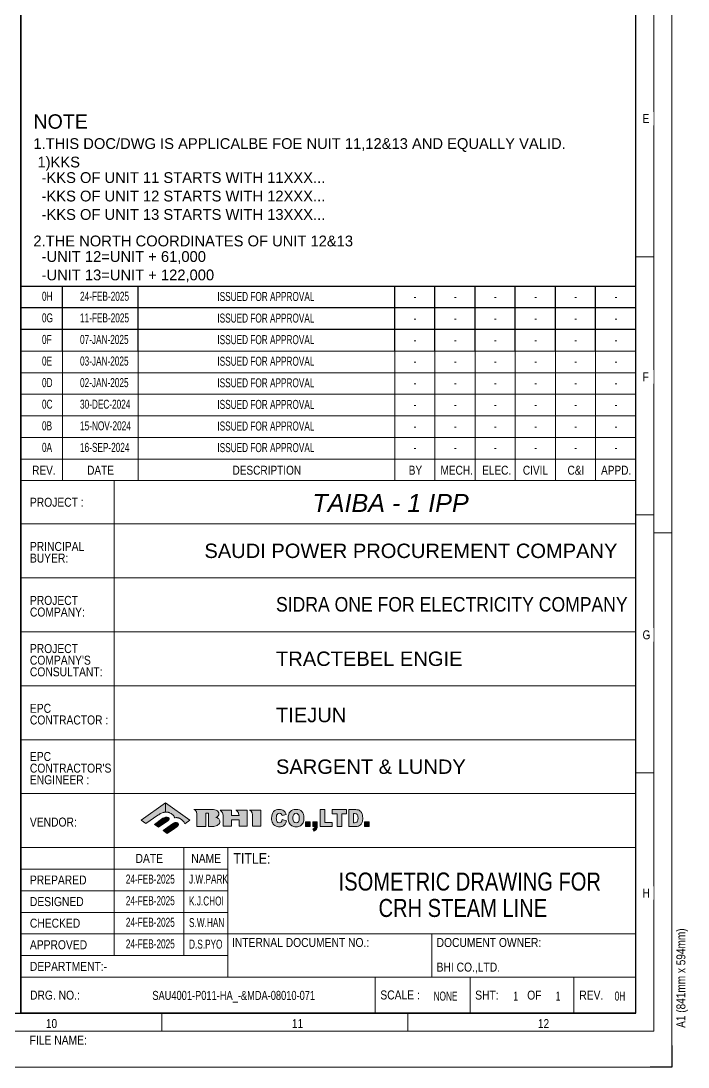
# Model space of a CAD drawing. Extents: x 0 to 846, y 0 to 594.
# Drawn here: x 660 to 845.5, y 0 to 290.8 of the extents above; entities that cross this region are included whole.
import ezdxf
from ezdxf.enums import TextEntityAlignment as Align

# ---------------------------------------------------------------- set-up
doc = ezdxf.new("R2010")
doc.units = 0
doc.header["$MEASUREMENT"] = 0
doc.layers.get('0').update_dxf_attribs({"linetype": 'CONTINUOUS'})
doc.layers.add('G-ANNO-BRDR', color=3, linetype='CONTINUOUS', lineweight=0)
doc.layers.add('G-ANNO-TTLB', color=7, linetype='CONTINUOUS', lineweight=0)
doc.layers.add('GT_1', color=7, linetype='CONTINUOUS')
doc.layers.add('Layer 1', color=7, linetype='CONTINUOUS')
doc.styles.add('HTX1', font='O8116901', dxfattribs={"width": 1.02})
doc.styles.add('Style-Arial', font='arial.ttf')
doc.styles.add('Style-Arial IF', font='ariali.ttf')
doc.styles.add('Style-Arial Narrow', font='ARIALN.TTF')

# ---------------------------------------------------------------- blocks, each defined once
blk = doc.blocks.new('*U6')
at = {"layer": 'G-ANNO-TTLB', "color": 7, "lineweight": 13, "ltscale": 0.172512}
for p, q in [((0.27366, 0.0025), (0.27366, -0.0025)), ((0.34208, 0.0025), (0.34208, -0.0025)), ((0.41049, 0.0025), (0.41049, -0.0025))]:
    blk.add_line(p, q, dxfattribs=at)
at = {"layer": 'G-ANNO-TTLB', "color": 7, "lineweight": 13, "char_height": 0.0025, "attachment_point": 4, "line_spacing_factor": 0.6, "style": 'Style-Arial', "bg_fill": 3, "box_fill_scale": 1.25, "bg_fill_color": 7, "bg_fill_transparency": 0}
for s, insert in [('\\H1x;\\W0.8;10', (0.24146, -0.00042)), ('\\H1x;\\W0.8;11', (0.30988, -0.00042)), ('\\H1x;\\W0.8;12', (0.37829, -0.00042))]:
    blk.add_mtext(s, dxfattribs=dict(at, insert=insert))
blk = doc.blocks.new('*U4')
at = {"layer": 'G-ANNO-TTLB', "color": 7, "lineweight": 13, "ltscale": 0.172512}
blk.add_blockref('*U6', (0, 0.00476), dxfattribs=at)
blk = doc.blocks.new('*U7')
at = {"layer": 'G-ANNO-TTLB', "color": 7, "lineweight": 13, "ltscale": 0.172512}
for p, q in [((-0.005, -0.07175), (0, -0.07175)), ((-0.005, -0.1435), (0, -0.1435)), ((0, -0.1485), (0.005, -0.1485)), ((-0.005, -0.21525), (0, -0.21525)), ((-0.005, -0.287), (0, -0.287))]:
    blk.add_line(p, q, dxfattribs=at)
at = {"layer": 'G-ANNO-TTLB', "color": 7, "lineweight": 13, "char_height": 0.0025, "attachment_point": 4, "line_spacing_factor": 0.6, "style": 'Style-Arial', "bg_fill": 3, "box_fill_scale": 1.25, "bg_fill_color": 7, "bg_fill_transparency": 0}
for s, insert in [('\\H1x;\\W0.8;E', (-0.00311, -0.03337)), ('\\H1x;\\W0.8;F', (-0.00312, -0.10512)), ('\\H1x;\\W0.8;G', (-0.00311, -0.17687)), ('\\H1x;\\W0.8;H', (-0.00311, -0.24862))]:
    blk.add_mtext(s, dxfattribs=dict(at, insert=insert))
blk = doc.blocks.new('block 21')
at = {"layer": 'Layer 1', "true_color": 0x004081}
h = blk.add_hatch(color=156, dxfattribs=at)
h.dxf.hatch_style = 2
edge = h.paths.add_edge_path()
edge.add_spline(control_points=[(6.321, 16.872), (6.321, 16.872), (6.321, 16.872), (6.321, 16.872), (6.321, 17.616), (6.321, 17.616), (6.321, 17.616), (6.467, 17.616), (6.467, 17.616), (6.467, 17.616), (6.467, 16.872), (6.467, 16.872), (6.467, 16.872), (6.535, 16.872), (6.535, 16.872), (6.643, 16.872), (6.72, 16.875), (6.764, 16.882), (6.809, 16.889), (6.854, 16.9), (6.9, 16.915), (6.945, 16.931), (6.98, 16.947), (7.004, 16.963), (7.039, 16.986), (7.066, 17.014), (7.085, 17.048), (7.104, 17.081), (7.114, 17.119), (7.114, 17.161), (7.114, 17.218), (7.093, 17.267), (7.051, 17.306), (7.009, 17.345), (6.952, 17.371), (6.881, 17.384), (7.001, 17.438), (7.062, 17.506), (7.062, 17.589), (7.062, 17.675), (7.009, 17.741), (6.903, 17.786), (6.821, 17.821), (6.694, 17.838), (6.522, 17.838), (6.522, 17.838), (6.057, 17.838), (6.057, 17.838), (6.057, 17.838), (6.058, 17.838), (6.058, 17.838), (6.058, 17.838), (5.66, 17.838), (5.66, 17.838), (5.66, 17.838), (5.829, 17.768), (5.829, 17.564), (5.829, 17.564), (5.829, 17.564), (5.829, 17.564), (5.829, 17.564), (5.829, 16.872), (5.829, 16.872), (5.829, 16.872), (6.321, 16.872), (6.321, 16.872)], knot_values=[0, 0, 0, 0, 0.0001, 0.0002, 1, 1, 1, 2, 2, 2, 3, 3, 3, 4, 4, 4, 5, 5, 5, 6, 6, 6, 7, 7, 7, 8, 8, 8, 9, 9, 9, 10, 10, 10, 11, 11, 11, 12, 12, 12, 13, 13, 13, 14, 14, 14, 15, 15, 15, 16, 16, 16, 17, 17, 17, 18, 18, 18, 19, 19, 19, 20, 20, 20, 21, 21, 21, 21], degree=3, periodic=0)
h = blk.add_hatch(color=156, dxfattribs=at)
h.dxf.hatch_style = 2
edge = h.paths.add_edge_path()
edge.add_spline(control_points=[(7.523, 17.785), (7.523, 17.785), (7.523, 17.785), (7.523, 17.785), (7.125, 17.785), (7.125, 17.785), (7.125, 17.785), (7.294, 17.715), (7.294, 17.511), (7.294, 17.511), (7.294, 17.511), (7.294, 17.511), (7.294, 17.511), (7.294, 16.898), (7.294, 16.898), (7.294, 16.898), (7.754, 16.898), (7.754, 16.898), (7.754, 16.898), (7.754, 17.241), (7.754, 17.241), (7.754, 17.241), (8.184, 17.241), (8.184, 17.241), (8.184, 17.241), (8.184, 16.898), (8.184, 16.898), (8.184, 16.898), (8.644, 16.898), (8.644, 16.898), (8.644, 16.898), (8.644, 17.785), (8.644, 17.785), (8.644, 17.785), (8.412, 17.785), (8.412, 17.785), (8.412, 17.785), (8.412, 17.785), (8.412, 17.785), (8.412, 17.785), (8.014, 17.785), (8.014, 17.785), (8.014, 17.785), (8.183, 17.715), (8.183, 17.511), (8.183, 17.511), (8.184, 17.511), (8.184, 17.511), (8.184, 17.511), (8.184, 17.484), (8.184, 17.484), (8.184, 17.484), (7.754, 17.484), (7.754, 17.484), (7.754, 17.484), (7.754, 17.785), (7.754, 17.785), (7.754, 17.785), (7.523, 17.785), (7.523, 17.785), (7.523, 17.785), (7.523, 17.785), (7.523, 17.785)], knot_values=[0, 0, 0, 0, 0.0001, 0.0002, 1, 1, 1, 2, 2, 2, 3, 3, 3, 4, 4, 4, 5, 5, 5, 6, 6, 6, 7, 7, 7, 8, 8, 8, 9, 9, 9, 10, 10, 10, 11, 11, 11, 12, 12, 12, 13, 13, 13, 14, 14, 14, 15, 15, 15, 16, 16, 16, 17, 17, 17, 18, 18, 18, 19, 19, 19, 20, 20, 20, 20], degree=3, periodic=0)
h = blk.add_hatch(color=156, dxfattribs=at)
h.dxf.hatch_style = 2
edge = h.paths.add_edge_path()
edge.add_spline(control_points=[(8.946, 16.898), (8.946, 16.898), (8.946, 16.898), (8.946, 16.898), (9.406, 16.898), (9.406, 16.898), (9.406, 16.898), (9.406, 17.785), (9.406, 17.785), (9.406, 17.785), (9.176, 17.785), (9.176, 17.785), (9.176, 17.785), (9.176, 17.785), (9.176, 17.785), (9.176, 17.785), (8.778, 17.785), (8.778, 17.785), (8.778, 17.785), (8.939, 17.718), (8.946, 17.525), (8.946, 17.525), (8.946, 16.898), (8.946, 16.898)], knot_values=[0, 0, 0, 0, 0.0001, 0.0002, 1, 1, 1, 2, 2, 2, 3, 3, 3, 4, 4, 4, 5, 5, 5, 6, 6, 6, 7, 7, 7, 7], degree=3, periodic=0)
at = {"layer": 'Layer 1', "lineweight": 0}
for points, knots in [([(7.051, 17.306), (7.009, 17.345), (6.952, 17.371), (6.881, 17.384), (7.001, 17.438), (7.062, 17.506), (7.062, 17.589), (7.062, 17.675), (7.009, 17.741), (6.903, 17.786), (6.821, 17.821), (6.694, 17.838), (6.522, 17.838), (6.522, 17.838), (6.057, 17.838), (6.057, 17.838), (6.057, 17.838), (6.058, 17.838), (6.058, 17.838), (6.058, 17.838), (5.66, 17.838), (5.66, 17.838), (5.66, 17.838), (5.829, 17.768), (5.829, 17.564), (5.829, 17.564), (5.829, 17.564), (5.829, 17.564), (5.829, 17.564), (5.829, 16.872), (5.829, 16.872), (5.829, 16.872), (6.321, 16.872), (6.321, 16.872), (6.321, 16.872), (6.321, 17.616), (6.321, 17.616), (6.321, 17.616), (6.467, 17.616), (6.467, 17.616), (6.467, 17.616), (6.467, 16.872), (6.467, 16.872), (6.467, 16.872), (6.535, 16.872), (6.535, 16.872), (6.643, 16.872), (6.72, 16.875), (6.764, 16.882), (6.809, 16.889), (6.854, 16.9), (6.9, 16.915), (6.945, 16.931), (6.98, 16.947), (7.004, 16.963), (7.039, 16.986), (7.066, 17.014), (7.085, 17.048), (7.104, 17.081), (7.114, 17.119), (7.114, 17.161), (7.114, 17.218), (7.093, 17.267), (7.051, 17.306)], [0, 0, 0, 0, 1, 1, 1, 2, 2, 2, 3, 3, 3, 4, 4, 4, 5, 5, 5, 6, 6, 6, 7, 7, 7, 8, 8, 8, 9, 9, 9, 10, 10, 10, 11, 11, 11, 12, 12, 12, 13, 13, 13, 14, 14, 14, 15, 15, 15, 16, 16, 16, 17, 17, 17, 18, 18, 18, 19, 19, 19, 20, 20, 20, 21, 21, 21, 21]), ([(8.412, 17.785), (8.412, 17.785), (8.412, 17.785), (8.412, 17.785), (8.412, 17.785), (8.014, 17.785), (8.014, 17.785), (8.014, 17.785), (8.183, 17.715), (8.183, 17.511), (8.183, 17.511), (8.184, 17.511), (8.184, 17.511), (8.184, 17.511), (8.184, 17.484), (8.184, 17.484), (8.184, 17.484), (7.754, 17.484), (7.754, 17.484), (7.754, 17.484), (7.754, 17.785), (7.754, 17.785), (7.754, 17.785), (7.523, 17.785), (7.523, 17.785), (7.523, 17.785), (7.523, 17.785), (7.523, 17.785), (7.523, 17.785), (7.125, 17.785), (7.125, 17.785), (7.125, 17.785), (7.294, 17.715), (7.294, 17.511), (7.294, 17.511), (7.294, 17.511), (7.294, 17.511), (7.294, 17.511), (7.294, 16.898), (7.294, 16.898), (7.294, 16.898), (7.754, 16.898), (7.754, 16.898), (7.754, 16.898), (7.754, 17.241), (7.754, 17.241), (7.754, 17.241), (8.184, 17.241), (8.184, 17.241), (8.184, 17.241), (8.184, 16.898), (8.184, 16.898), (8.184, 16.898), (8.644, 16.898), (8.644, 16.898), (8.644, 16.898), (8.644, 17.785), (8.644, 17.785), (8.644, 17.785), (8.412, 17.785), (8.412, 17.785)], [0, 0, 0, 0, 1, 1, 1, 2, 2, 2, 3, 3, 3, 4, 4, 4, 5, 5, 5, 6, 6, 6, 7, 7, 7, 8, 8, 8, 9, 9, 9, 10, 10, 10, 11, 11, 11, 12, 12, 12, 13, 13, 13, 14, 14, 14, 15, 15, 15, 16, 16, 16, 17, 17, 17, 18, 18, 18, 19, 19, 19, 20, 20, 20, 20]), ([(9.176, 17.785), (9.176, 17.785), (9.176, 17.785), (9.176, 17.785), (9.176, 17.785), (8.778, 17.785), (8.778, 17.785), (8.778, 17.785), (8.939, 17.718), (8.946, 17.525), (8.946, 17.525), (8.946, 16.898), (8.946, 16.898), (8.946, 16.898), (9.406, 16.898), (9.406, 16.898), (9.406, 16.898), (9.406, 17.785), (9.406, 17.785), (9.406, 17.785), (9.176, 17.785), (9.176, 17.785)], [0, 0, 0, 0, 1, 1, 1, 2, 2, 2, 3, 3, 3, 4, 4, 4, 5, 5, 5, 6, 6, 6, 7, 7, 7, 7])]:
    blk.add_open_spline(points, degree=3, knots=knots, dxfattribs=at)
blk = doc.blocks.new('block 23')
at = {"layer": 'Layer 1', "true_color": 0x62b635}
h = blk.add_hatch(color=85, dxfattribs=at)
h.dxf.hatch_style = 2
edge = h.paths.add_edge_path()
edge.add_spline(control_points=[(4.059, 18.2), (4.059, 18.2), (4.059, 18.2), (4.059, 18.2), (2.694, 17.233), (2.694, 17.233), (2.694, 17.233), (2.968, 17.039), (2.968, 17.039), (2.968, 17.039), (3.629, 17.503), (3.629, 17.503), (3.645, 17.513), (3.663, 17.525), (3.681, 17.536), (3.704, 17.551), (3.728, 17.565), (3.753, 17.58), (3.753, 17.58), (3.753, 17.58), (3.753, 17.58), (3.753, 17.58), (3.761, 17.585), (3.776, 17.593), (3.784, 17.598), (3.794, 17.603), (3.805, 17.608), (3.845, 17.628), (3.905, 17.654), (3.975, 17.67), (3.975, 17.67), (3.975, 17.67), (3.975, 17.67), (3.981, 17.672), (3.988, 17.673), (3.994, 17.675), (3.997, 17.675), (4, 17.676), (4.002, 17.676), (4.021, 17.68), (4.039, 17.683), (4.059, 17.684), (4.059, 17.684), (4.059, 18.2), (4.059, 18.2)], knot_values=[0, 0, 0, 0, 0.0001, 0.0002, 1, 1, 1, 2, 2, 2, 3, 3, 3, 4, 4, 4, 5, 5, 5, 6, 6, 6, 7, 7, 7, 8, 8, 8, 9, 9, 9, 10, 10, 10, 11, 11, 11, 12, 12, 12, 13, 13, 13, 14, 14, 14, 14], degree=3, periodic=0)
h = blk.add_hatch(color=85, dxfattribs=at)
h.dxf.hatch_style = 2
edge = h.paths.add_edge_path()
edge.add_spline(control_points=[(3.679, 16.836), (3.679, 16.836), (3.679, 16.836), (3.679, 16.836), (4.058, 17.099), (4.058, 17.099), (4.058, 17.099), (4.058, 17.402), (4.058, 17.402), (3.994, 17.389), (3.94, 17.353), (3.923, 17.341), (3.923, 17.341), (3.916, 17.336), (3.916, 17.336), (3.916, 17.336), (3.454, 16.995), (3.454, 16.995), (3.454, 16.995), (3.679, 16.836), (3.679, 16.836)], knot_values=[0, 0, 0, 0, 0.0001, 0.0002, 1, 1, 1, 2, 2, 2, 3, 3, 3, 4, 4, 4, 5, 5, 5, 6, 6, 6, 6], degree=3, periodic=0)
h = blk.add_hatch(color=85, dxfattribs=at)
h.dxf.hatch_style = 2
edge = h.paths.add_edge_path()
edge.add_spline(control_points=[(4.166, 16.491), (4.166, 16.491), (4.166, 16.491), (4.166, 16.491), (4.487, 16.713), (4.487, 16.713), (4.487, 16.713), (4.487, 17.053), (4.487, 17.053), (4.486, 17.053), (4.486, 17.052), (4.485, 17.052), (4.485, 17.052), (4.461, 17.034), (4.461, 17.034), (4.461, 17.034), (3.941, 16.65), (3.941, 16.65), (3.941, 16.65), (4.166, 16.491), (4.166, 16.491)], knot_values=[0, 0, 0, 0, 0.0001, 0.0002, 1, 1, 1, 2, 2, 2, 3, 3, 3, 4, 4, 4, 5, 5, 5, 6, 6, 6, 6], degree=3, periodic=0)
at = {"layer": 'Layer 1', "lineweight": 0}
for points, knots in [([(3.629, 17.503), (3.645, 17.513), (3.663, 17.525), (3.681, 17.536), (3.704, 17.551), (3.728, 17.565), (3.753, 17.58), (3.753, 17.58), (3.753, 17.58), (3.753, 17.58), (3.753, 17.58), (3.761, 17.585), (3.776, 17.593), (3.784, 17.598), (3.794, 17.603), (3.805, 17.608), (3.845, 17.628), (3.905, 17.654), (3.975, 17.67), (3.975, 17.67), (3.975, 17.67), (3.975, 17.67), (3.981, 17.672), (3.988, 17.673), (3.994, 17.675), (3.997, 17.675), (4, 17.676), (4.002, 17.676), (4.021, 17.68), (4.039, 17.683), (4.059, 17.684), (4.059, 17.684), (4.059, 18.2), (4.059, 18.2), (4.059, 18.2), (2.694, 17.233), (2.694, 17.233), (2.694, 17.233), (2.968, 17.039), (2.968, 17.039), (2.968, 17.039), (3.629, 17.503), (3.629, 17.503)], [0, 0, 0, 0, 1, 1, 1, 2, 2, 2, 3, 3, 3, 4, 4, 4, 5, 5, 5, 6, 6, 6, 7, 7, 7, 8, 8, 8, 9, 9, 9, 10, 10, 10, 11, 11, 11, 12, 12, 12, 13, 13, 13, 14, 14, 14, 14]), ([(4.058, 17.099), (4.058, 17.099), (4.058, 17.402), (4.058, 17.402), (3.994, 17.389), (3.94, 17.353), (3.923, 17.341), (3.923, 17.341), (3.916, 17.336), (3.916, 17.336), (3.916, 17.336), (3.454, 16.995), (3.454, 16.995), (3.454, 16.995), (3.679, 16.836), (3.679, 16.836), (3.679, 16.836), (4.058, 17.099), (4.058, 17.099)], [0, 0, 0, 0, 1, 1, 1, 2, 2, 2, 3, 3, 3, 4, 4, 4, 5, 5, 5, 6, 6, 6, 6]), ([(4.487, 16.713), (4.487, 16.713), (4.487, 17.053), (4.487, 17.053), (4.486, 17.053), (4.486, 17.052), (4.485, 17.052), (4.485, 17.052), (4.461, 17.034), (4.461, 17.034), (4.461, 17.034), (3.941, 16.65), (3.941, 16.65), (3.941, 16.65), (4.166, 16.491), (4.166, 16.491), (4.166, 16.491), (4.487, 16.713), (4.487, 16.713)], [0, 0, 0, 0, 1, 1, 1, 2, 2, 2, 3, 3, 3, 4, 4, 4, 5, 5, 5, 6, 6, 6, 6])]:
    blk.add_open_spline(points, degree=3, knots=knots, dxfattribs=at)
blk = doc.blocks.new('block 22')
at = {"layer": 'Layer 1', "true_color": 0x004081}
h = blk.add_hatch(color=156, dxfattribs=at)
h.dxf.hatch_style = 2
edge = h.paths.add_edge_path()
edge.add_spline(control_points=[(4.998, 17.235), (4.998, 17.235), (4.998, 17.235), (5.024, 17.212), (5.049, 17.186), (5.073, 17.155), (5.082, 17.142), (5.092, 17.127), (5.101, 17.112), (5.102, 17.11), (5.102, 17.109), (5.103, 17.107), (5.103, 17.107), (5.103, 17.107), (5.103, 17.107), (5.118, 17.081), (5.13, 17.052), (5.138, 17.022), (5.138, 17.022), (5.433, 17.227), (5.433, 17.227), (5.433, 17.227), (4.059, 18.2), (4.059, 18.2), (4.059, 18.2), (4.059, 17.684), (4.059, 17.684), (4.103, 17.689), (4.15, 17.687), (4.196, 17.678), (4.199, 17.678), (4.203, 17.677), (4.207, 17.676), (4.216, 17.675), (4.226, 17.672), (4.235, 17.67), (4.245, 17.667), (4.255, 17.664), (4.264, 17.66), (4.266, 17.66), (4.267, 17.659), (4.268, 17.659), (4.285, 17.652), (4.305, 17.644), (4.326, 17.633), (4.389, 17.602), (4.461, 17.552), (4.524, 17.472), (4.547, 17.439), (4.568, 17.402), (4.582, 17.362), (4.592, 17.365), (4.622, 17.372), (4.664, 17.373), (4.682, 17.373), (4.702, 17.372), (4.723, 17.37), (4.737, 17.368), (4.751, 17.365), (4.766, 17.362), (4.772, 17.361), (4.778, 17.36), (4.784, 17.358), (4.793, 17.356), (4.804, 17.353), (4.814, 17.349), (4.822, 17.346), (4.831, 17.343), (4.839, 17.339), (4.847, 17.336), (4.855, 17.333), (4.864, 17.329), (4.907, 17.308), (4.953, 17.278), (4.998, 17.235)], knot_values=[0, 0, 0, 0, 0.0001, 0.0002, 1, 1, 1, 2, 2, 2, 3, 3, 3, 4, 4, 4, 5, 5, 5, 6, 6, 6, 7, 7, 7, 8, 8, 8, 9, 9, 9, 10, 10, 10, 11, 11, 11, 12, 12, 12, 13, 13, 13, 14, 14, 14, 15, 15, 15, 16, 16, 16, 17, 17, 17, 18, 18, 18, 19, 19, 19, 20, 20, 20, 21, 21, 21, 22, 22, 22, 23, 23, 23, 24, 24, 24, 24], degree=3, periodic=0)
h = blk.add_hatch(color=156, dxfattribs=at)
h.dxf.hatch_style = 2
edge = h.paths.add_edge_path()
edge.add_spline(control_points=[(4.265, 17.323), (4.265, 17.323), (4.265, 17.323), (4.264, 17.328), (4.263, 17.332), (4.261, 17.336), (4.242, 17.379), (4.198, 17.397), (4.153, 17.404), (4.131, 17.407), (4.109, 17.408), (4.09, 17.407), (4.079, 17.406), (4.068, 17.405), (4.058, 17.402), (4.058, 17.402), (4.058, 17.099), (4.058, 17.099), (4.058, 17.099), (4.193, 17.193), (4.193, 17.193), (4.193, 17.193), (4.217, 17.211), (4.217, 17.211), (4.223, 17.215), (4.23, 17.22), (4.234, 17.225), (4.234, 17.225), (4.235, 17.225), (4.235, 17.225), (4.271, 17.265), (4.269, 17.305), (4.265, 17.323)], knot_values=[0, 0, 0, 0, 0.0001, 0.0002, 1, 1, 1, 2, 2, 2, 3, 3, 3, 4, 4, 4, 5, 5, 5, 6, 6, 6, 7, 7, 7, 8, 8, 8, 9, 9, 9, 10, 10, 10, 10], degree=3, periodic=0)
h = blk.add_hatch(color=156, dxfattribs=at)
h.dxf.hatch_style = 2
edge = h.paths.add_edge_path()
edge.add_spline(control_points=[(4.487, 16.713), (4.487, 16.713), (4.487, 16.713), (4.487, 16.713), (4.641, 16.82), (4.641, 16.82), (4.641, 16.82), (4.671, 16.843), (4.671, 16.843), (4.671, 16.843), (4.69, 16.857), (4.69, 16.857), (4.69, 16.857), (4.704, 16.867), (4.704, 16.867), (4.753, 16.904), (4.771, 16.93), (4.777, 16.941), (4.793, 16.976), (4.794, 17.014), (4.776, 17.047), (4.756, 17.083), (4.718, 17.103), (4.677, 17.104), (4.676, 17.105), (4.675, 17.105), (4.674, 17.105), (4.673, 17.105), (4.672, 17.105), (4.671, 17.105), (4.665, 17.105), (4.658, 17.105), (4.652, 17.105), (4.611, 17.104), (4.577, 17.096), (4.55, 17.086), (4.526, 17.076), (4.503, 17.064), (4.487, 17.053), (4.487, 17.053), (4.487, 16.713), (4.487, 16.713)], knot_values=[0, 0, 0, 0, 0.0001, 0.0002, 1, 1, 1, 2, 2, 2, 3, 3, 3, 4, 4, 4, 5, 5, 5, 6, 6, 6, 7, 7, 7, 8, 8, 8, 9, 9, 9, 10, 10, 10, 11, 11, 11, 12, 12, 12, 13, 13, 13, 13], degree=3, periodic=0)
at = {"layer": 'Layer 1', "lineweight": 0}
for points, knots in [([(4.059, 18.2), (4.059, 18.2), (4.059, 17.684), (4.059, 17.684), (4.103, 17.689), (4.15, 17.687), (4.196, 17.678), (4.199, 17.678), (4.203, 17.677), (4.207, 17.676), (4.216, 17.675), (4.226, 17.672), (4.235, 17.67), (4.245, 17.667), (4.255, 17.664), (4.264, 17.66), (4.266, 17.66), (4.267, 17.659), (4.268, 17.659), (4.285, 17.652), (4.305, 17.644), (4.326, 17.633), (4.389, 17.602), (4.461, 17.552), (4.524, 17.472), (4.547, 17.439), (4.568, 17.402), (4.582, 17.362), (4.592, 17.365), (4.622, 17.372), (4.664, 17.373), (4.682, 17.373), (4.702, 17.372), (4.723, 17.37), (4.737, 17.368), (4.751, 17.365), (4.766, 17.362), (4.772, 17.361), (4.778, 17.36), (4.784, 17.358), (4.793, 17.356), (4.804, 17.353), (4.814, 17.349), (4.822, 17.346), (4.831, 17.343), (4.839, 17.339), (4.847, 17.336), (4.855, 17.333), (4.864, 17.329), (4.907, 17.308), (4.953, 17.278), (4.998, 17.235), (5.024, 17.212), (5.049, 17.186), (5.073, 17.155), (5.082, 17.142), (5.092, 17.127), (5.101, 17.112), (5.102, 17.11), (5.102, 17.109), (5.103, 17.107), (5.103, 17.107), (5.103, 17.107), (5.103, 17.107), (5.118, 17.081), (5.13, 17.052), (5.138, 17.022), (5.138, 17.022), (5.433, 17.227), (5.433, 17.227), (5.433, 17.227), (4.059, 18.2), (4.059, 18.2)], [0, 0, 0, 0, 1, 1, 1, 2, 2, 2, 3, 3, 3, 4, 4, 4, 5, 5, 5, 6, 6, 6, 7, 7, 7, 8, 8, 8, 9, 9, 9, 10, 10, 10, 11, 11, 11, 12, 12, 12, 13, 13, 13, 14, 14, 14, 15, 15, 15, 16, 16, 16, 17, 17, 17, 18, 18, 18, 19, 19, 19, 20, 20, 20, 21, 21, 21, 22, 22, 22, 23, 23, 23, 24, 24, 24, 24]), ([(4.261, 17.336), (4.242, 17.379), (4.198, 17.397), (4.153, 17.404), (4.131, 17.407), (4.109, 17.408), (4.09, 17.407), (4.079, 17.406), (4.068, 17.405), (4.058, 17.402), (4.058, 17.402), (4.058, 17.099), (4.058, 17.099), (4.058, 17.099), (4.193, 17.193), (4.193, 17.193), (4.193, 17.193), (4.217, 17.211), (4.217, 17.211), (4.223, 17.215), (4.23, 17.22), (4.234, 17.225), (4.234, 17.225), (4.235, 17.225), (4.235, 17.225), (4.271, 17.265), (4.269, 17.305), (4.265, 17.323), (4.264, 17.328), (4.263, 17.332), (4.261, 17.336)], [0, 0, 0, 0, 1, 1, 1, 2, 2, 2, 3, 3, 3, 4, 4, 4, 5, 5, 5, 6, 6, 6, 7, 7, 7, 8, 8, 8, 9, 9, 9, 10, 10, 10, 10]), ([(4.777, 16.941), (4.793, 16.976), (4.794, 17.014), (4.776, 17.047), (4.756, 17.083), (4.718, 17.103), (4.677, 17.104), (4.676, 17.105), (4.675, 17.105), (4.674, 17.105), (4.673, 17.105), (4.672, 17.105), (4.671, 17.105), (4.665, 17.105), (4.658, 17.105), (4.652, 17.105), (4.611, 17.104), (4.577, 17.096), (4.55, 17.086), (4.526, 17.076), (4.503, 17.064), (4.487, 17.053), (4.487, 17.053), (4.487, 16.713), (4.487, 16.713), (4.487, 16.713), (4.641, 16.82), (4.641, 16.82), (4.641, 16.82), (4.671, 16.843), (4.671, 16.843), (4.671, 16.843), (4.69, 16.857), (4.69, 16.857), (4.69, 16.857), (4.704, 16.867), (4.704, 16.867), (4.753, 16.904), (4.771, 16.93), (4.777, 16.941)], [0, 0, 0, 0, 1, 1, 1, 2, 2, 2, 3, 3, 3, 4, 4, 4, 5, 5, 5, 6, 6, 6, 7, 7, 7, 8, 8, 8, 9, 9, 9, 10, 10, 10, 11, 11, 11, 12, 12, 12, 13, 13, 13, 13])]:
    blk.add_open_spline(points, degree=3, knots=knots, dxfattribs=at)
at = {"layer": 'Layer 1'}
blk.add_blockref('block 23', (0, 0), dxfattribs=at)
blk = doc.blocks.new('block 20')
at = {"layer": 'Layer 1'}
for name in ['block 22', 'block 21']:
    blk.add_blockref(name, (0, 0), dxfattribs=at)
blk = doc.blocks.new('FERFWEFSFSFSDFDS')
at = {"layer": 'Layer 1', "true_color": 0x004081}
h = blk.add_hatch(color=156, dxfattribs=at)
h.dxf.hatch_style = 2
edge = h.paths.add_edge_path()
edge.add_spline(control_points=[(730.64, 71.42), (730.64, 71.42), (730.64, 71.42), (731.17, 71.63), (731.85, 71.63), (732.39, 71.63), (732.81, 71.51), (733.11, 71.27), (733.42, 71.04), (733.64, 70.67), (733.79, 70.18), (733.79, 70.18), (732.63, 69.89), (732.63, 69.89), (732.59, 70.03), (732.55, 70.14), (732.51, 70.2), (732.43, 70.32), (732.34, 70.4), (732.24, 70.46), (732.13, 70.52), (732.01, 70.55), (731.88, 70.55), (731.59, 70.55), (731.36, 70.42), (731.2, 70.15), (731.08, 69.96), (731.03, 69.65), (731.03, 69.23), (731.03, 68.72), (731.1, 68.36), (731.24, 68.17), (731.38, 67.98), (731.58, 67.88), (731.84, 67.88), (732.09, 67.88), (732.28, 67.96), (732.41, 68.11), (732.53, 68.27), (732.63, 68.49), (732.69, 68.79), (732.69, 68.79), (733.84, 68.41), (733.84, 68.41), (733.76, 68.05), (733.64, 67.75), (733.47, 67.52), (733.31, 67.28), (733.1, 67.1), (732.85, 66.98), (732.61, 66.86), (732.3, 66.8), (731.92, 66.8), (731.46, 66.8), (731.08, 66.87), (730.79, 67.02), (730.5, 67.17), (730.24, 67.43), (730.03, 67.8), (729.82, 68.17), (729.71, 68.65), (729.71, 69.23), (729.71, 70), (729.9, 70.59), (730.27, 71.01), (730.64, 71.42)], knot_values=[0, 0, 0, 0, 0.0001, 0.0002, 1, 1, 1, 2, 2, 2, 3, 3, 3, 4, 4, 4, 5, 5, 5, 6, 6, 6, 7, 7, 7, 8, 8, 8, 9, 9, 9, 10, 10, 10, 11, 11, 11, 12, 12, 12, 13, 13, 13, 14, 14, 14, 15, 15, 15, 16, 16, 16, 17, 17, 17, 18, 18, 18, 19, 19, 19, 20, 20, 20, 21, 21, 21, 21], degree=3, periodic=0)
h = blk.add_hatch(color=156, dxfattribs=at)
h.dxf.hatch_style = 2
edge = h.paths.add_edge_path()
edge.add_spline(control_points=[(735.71, 68.4), (735.71, 68.4), (735.71, 68.4), (735.63, 68.73), (735.63, 69.21), (735.63, 69.68), (735.71, 70.02), (735.87, 70.23), (736.03, 70.43), (736.24, 70.54), (736.51, 70.54), (736.78, 70.54), (736.99, 70.44), (737.15, 70.23), (737.32, 70.03), (737.4, 69.71), (737.4, 69.27), (737.4, 68.75), (737.32, 68.38), (737.17, 68.18), (737.01, 67.98), (736.8, 67.88), (736.51, 67.88), (736.24, 67.88), (736.03, 67.98), (735.87, 68.19), (735.71, 68.4)], knot_values=[0, 0, 0, 0, 0.0001, 0.0002, 1, 1, 1, 2, 2, 2, 3, 3, 3, 4, 4, 4, 5, 5, 5, 6, 6, 6, 7, 7, 7, 8, 8, 8, 8], degree=3, periodic=0)
edge = h.paths.add_edge_path()
edge.add_spline(control_points=[(737.75, 71.42), (737.75, 71.42), (737.75, 71.42), (737.21, 71.63), (736.51, 71.63), (735.82, 71.63), (735.28, 71.42), (734.9, 70.99), (734.51, 70.57), (734.32, 69.97), (734.32, 69.21), (734.32, 68.66), (734.42, 68.21), (734.61, 67.85), (734.81, 67.48), (735.06, 67.22), (735.37, 67.05), (735.69, 66.88), (736.08, 66.8), (736.56, 66.8), (737.03, 66.8), (737.42, 66.89), (737.74, 67.09), (738.05, 67.28), (738.29, 67.56), (738.46, 67.91), (738.62, 68.25), (738.71, 68.7), (738.71, 69.25), (738.71, 70), (738.52, 70.59), (738.14, 71.01), (737.75, 71.42)], knot_values=[0, 0, 0, 0, 0.0001, 0.0002, 1, 1, 1, 2, 2, 2, 3, 3, 3, 4, 4, 4, 5, 5, 5, 6, 6, 6, 7, 7, 7, 8, 8, 8, 9, 9, 9, 10, 10, 10, 10], degree=3, periodic=0)
h = blk.add_hatch(color=156, dxfattribs=at)
h.dxf.hatch_style = 2
h.paths.add_polyline_path([(743.2, 71.56), (744.52, 71.56), (744.52, 68.02), (746.56, 68.02), (746.56, 66.87), (743.2, 66.87)])
h = blk.add_hatch(color=156, dxfattribs=at)
h.dxf.hatch_style = 2
h.paths.add_polyline_path([(746.57, 71.56), (750.55, 71.56), (750.55, 70.4), (749.22, 70.4), (749.22, 66.87), (747.91, 66.87), (747.91, 70.4), (746.57, 70.4)])
h = blk.add_hatch(color=156, dxfattribs=at)
h.dxf.hatch_style = 2
edge = h.paths.add_edge_path()
edge.add_spline(control_points=[(752.47, 67.93), (752.47, 67.93), (752.47, 67.93), (752.47, 70.49), (752.47, 70.49), (752.47, 70.49), (752.8, 70.49), (752.8, 70.49), (753.14, 70.49), (753.38, 70.4), (753.53, 70.22), (753.68, 70.04), (753.75, 69.7), (753.75, 69.2), (753.75, 68.83), (753.72, 68.55), (753.65, 68.39), (753.58, 68.22), (753.49, 68.1), (753.38, 68.04), (753.26, 67.97), (753.07, 67.93), (752.79, 67.93), (752.79, 67.93), (752.47, 67.93), (752.47, 67.93), (752.47, 67.93)], knot_values=[0, 0, 0, 0, 0.0001, 0.0002, 1, 1, 1, 2, 2, 2, 3, 3, 3, 4, 4, 4, 5, 5, 5, 6, 6, 6, 7, 7, 7, 8, 8, 8, 8], degree=3, periodic=0)
edge = h.paths.add_edge_path()
edge.add_spline(control_points=[(751.16, 71.56), (751.16, 71.56), (751.16, 71.56), (751.16, 66.87), (751.16, 66.87), (751.16, 66.87), (753.11, 66.87), (753.11, 66.87), (753.34, 66.87), (753.6, 66.92), (753.89, 67), (754.1, 67.06), (754.29, 67.19), (754.48, 67.37), (754.66, 67.56), (754.8, 67.79), (754.91, 68.07), (755.01, 68.34), (755.06, 68.73), (755.06, 69.23), (755.06, 69.55), (755.03, 69.85), (754.96, 70.14), (754.89, 70.42), (754.78, 70.67), (754.62, 70.89), (754.47, 71.1), (754.27, 71.27), (754.04, 71.38), (753.8, 71.5), (753.49, 71.56), (753.11, 71.56), (753.11, 71.56), (751.16, 71.56), (751.16, 71.56), (751.16, 71.56)], knot_values=[0, 0, 0, 0, 0.0001, 0.0002, 1, 1, 1, 2, 2, 2, 3, 3, 3, 4, 4, 4, 5, 5, 5, 6, 6, 6, 7, 7, 7, 8, 8, 8, 9, 9, 9, 10, 10, 10, 11, 11, 11, 11], degree=3, periodic=0)
h = blk.add_hatch(color=156, dxfattribs=at)
h.dxf.hatch_style = 2
h.paths.add_polyline_path([(739.19, 68.18), (740.45, 68.18), (740.45, 66.87), (739.19, 66.87)])
h = blk.add_hatch(color=156, dxfattribs=at)
h.dxf.hatch_style = 2
edge = h.paths.add_edge_path()
edge.add_spline(control_points=[(742.42, 66.71), (742.42, 66.71), (742.42, 66.71), (742.35, 66.4), (742.2, 66.17), (742.05, 65.94), (741.8, 65.74), (741.44, 65.56), (741.44, 65.56), (741.17, 66.13), (741.17, 66.13), (741.39, 66.24), (741.54, 66.36), (741.63, 66.47), (741.71, 66.58), (741.76, 66.72), (741.77, 66.87), (741.77, 66.87), (741.17, 66.87), (741.17, 66.87), (741.17, 66.87), (741.17, 68.18), (741.17, 68.18), (741.17, 68.18), (742.42, 68.18), (742.42, 68.18), (742.42, 68.18), (742.42, 67.1), (742.42, 67.1), (742.42, 66.71)], knot_values=[0, 0, 0, 0, 0.0001, 0.0002, 1, 1, 1, 2, 2, 2, 3, 3, 3, 4, 4, 4, 5, 5, 5, 6, 6, 6, 7, 7, 7, 8, 8, 8, 9, 9, 9, 9], degree=3, periodic=0)
h = blk.add_hatch(color=156, dxfattribs=at)
h.dxf.hatch_style = 2
h.paths.add_polyline_path([(755.58, 68.18), (756.83, 68.18), (756.83, 66.87), (755.58, 66.87)])
at = {"layer": 'G-ANNO-TTLB', "color": 7, "linetype": 'Continuous', "lineweight": 13}
for p, q in [((660, 199), (831, 199)), ((660, 15), (660, 199)), ((671.57, 163), (671.57, 199)), ((692.58, 163), (692.58, 199)), ((763.97, 163), (763.97, 199)), ((775.14, 163), (775.14, 199)), ((786.31, 163), (786.31, 199)), ((797.49, 163), (797.49, 199)), ((808.66, 163), (808.66, 199)), ((819.83, 163), (819.83, 199)), ((660, 193), (831, 193)), ((660, 187), (831, 187)), ((660, 181), (831, 181)), ((660, 175), (831, 175)), ((660, 169), (831, 169)), ((660, 15), (831, 15))]:
    blk.add_line(p, q, dxfattribs=at)
at = {"layer": 'G-ANNO-TTLB', "color": 7, "lineweight": 13}
for p, q in [((660, 163), (831, 163)), ((685.92, 31), (685.93, 163)), ((660, 76), (831, 76)), ((660, 61), (831, 61)), ((705.31, 61), (705.31, 31)), ((717.58, 61), (717.58, 25)), ((660, 55), (717.58, 55)), ((660, 49), (717.58, 49)), ((660, 43), (717.58, 43)), ((660, 37), (717.58, 37)), ((717.58, 37), (831, 37)), ((774.29, 37), (774.29, 25)), ((660, 31), (717.58, 31)), ((660, 25), (717.58, 25)), ((660, 25), (831, 25)), ((758.56, 15), (758.56, 25)), ((784.95, 15), (784.95, 25)), ((813.79, 15), (813.79, 25)), ((660, 15), (831, 15))]:
    blk.add_line(p, q, dxfattribs=at)
at = {"layer": 'G-ANNO-TTLB', "linetype": 'Continuous', "lineweight": 13}
for p, q in [((660, 151), (831, 151)), ((660, 136), (831, 136)), ((660, 121), (831, 121)), ((660, 106), (831, 106)), ((660, 91), (831, 91))]:
    blk.add_line(p, q, dxfattribs=at)
at = {"layer": 'G-ANNO-TTLB', "color": 7, "lineweight": 13, "ltscale": 0.172512, "flags": 128}
for points in [[(15, 584), (836, 584), (836, 10), (15, 10)], [(831, 15), (20, 15), (20, 579), (831, 579)]]:
    blk.add_lwpolyline(points, close=True, dxfattribs=at)
at = {"layer": 'Layer 1', "lineweight": 0}
for points in [[(743.2, 71.56), (744.52, 71.56), (744.52, 68.02), (746.56, 68.02), (746.56, 66.87), (743.2, 66.87), (743.2, 71.56)], [(746.57, 71.56), (750.55, 71.56), (750.55, 70.4), (749.22, 70.4), (749.22, 66.87), (747.91, 66.87), (747.91, 70.4), (746.57, 70.4), (746.57, 71.56)], [(739.19, 68.18), (740.45, 68.18), (740.45, 66.87), (739.19, 66.87), (739.19, 68.18)], [(755.58, 68.18), (756.83, 68.18), (756.83, 66.87), (755.58, 66.87), (755.58, 68.18)]]:
    blk.add_lwpolyline(points, dxfattribs=at)
for points, knots in [([(732.69, 68.79), (732.69, 68.79), (733.84, 68.41), (733.84, 68.41), (733.76, 68.05), (733.64, 67.75), (733.47, 67.52), (733.31, 67.28), (733.1, 67.1), (732.85, 66.98), (732.61, 66.86), (732.3, 66.8), (731.92, 66.8), (731.46, 66.8), (731.08, 66.87), (730.79, 67.02), (730.5, 67.17), (730.24, 67.43), (730.03, 67.8), (729.82, 68.17), (729.71, 68.65), (729.71, 69.23), (729.71, 70), (729.9, 70.59), (730.27, 71.01), (730.64, 71.42), (731.17, 71.63), (731.85, 71.63), (732.39, 71.63), (732.81, 71.51), (733.11, 71.27), (733.42, 71.04), (733.64, 70.67), (733.79, 70.18), (733.79, 70.18), (732.63, 69.89), (732.63, 69.89), (732.59, 70.03), (732.55, 70.14), (732.51, 70.2), (732.43, 70.32), (732.34, 70.4), (732.24, 70.46), (732.13, 70.52), (732.01, 70.55), (731.88, 70.55), (731.59, 70.55), (731.36, 70.42), (731.2, 70.15), (731.08, 69.96), (731.03, 69.65), (731.03, 69.23), (731.03, 68.72), (731.1, 68.36), (731.24, 68.17), (731.38, 67.98), (731.58, 67.88), (731.84, 67.88), (732.09, 67.88), (732.28, 67.96), (732.41, 68.11), (732.53, 68.27), (732.63, 68.49), (732.69, 68.79)], [0, 0, 0, 0, 1, 1, 1, 2, 2, 2, 3, 3, 3, 4, 4, 4, 5, 5, 5, 6, 6, 6, 7, 7, 7, 8, 8, 8, 9, 9, 9, 10, 10, 10, 11, 11, 11, 12, 12, 12, 13, 13, 13, 14, 14, 14, 15, 15, 15, 16, 16, 16, 17, 17, 17, 18, 18, 18, 19, 19, 19, 20, 20, 20, 21, 21, 21, 21]), ([(734.61, 67.85), (734.81, 67.48), (735.06, 67.22), (735.37, 67.05), (735.69, 66.88), (736.08, 66.8), (736.56, 66.8), (737.03, 66.8), (737.42, 66.89), (737.74, 67.09), (738.05, 67.28), (738.29, 67.56), (738.46, 67.91), (738.62, 68.25), (738.71, 68.7), (738.71, 69.25), (738.71, 70), (738.52, 70.59), (738.14, 71.01), (737.75, 71.42), (737.21, 71.63), (736.51, 71.63), (735.82, 71.63), (735.28, 71.42), (734.9, 70.99), (734.51, 70.57), (734.32, 69.97), (734.32, 69.21), (734.32, 68.66), (734.42, 68.21), (734.61, 67.85)], [0, 0, 0, 0, 1, 1, 1, 2, 2, 2, 3, 3, 3, 4, 4, 4, 5, 5, 5, 6, 6, 6, 7, 7, 7, 8, 8, 8, 9, 9, 9, 10, 10, 10, 10]), ([(735.87, 70.23), (736.03, 70.43), (736.24, 70.54), (736.51, 70.54), (736.78, 70.54), (736.99, 70.44), (737.15, 70.23), (737.32, 70.03), (737.4, 69.71), (737.4, 69.27), (737.4, 68.75), (737.32, 68.38), (737.17, 68.18), (737.01, 67.98), (736.8, 67.88), (736.51, 67.88), (736.24, 67.88), (736.03, 67.98), (735.87, 68.19), (735.71, 68.4), (735.63, 68.73), (735.63, 69.21), (735.63, 69.68), (735.71, 70.02), (735.87, 70.23)], [0, 0, 0, 0, 1, 1, 1, 2, 2, 2, 3, 3, 3, 4, 4, 4, 5, 5, 5, 6, 6, 6, 7, 7, 7, 8, 8, 8, 8]), ([(751.16, 66.87), (751.16, 66.87), (753.11, 66.87), (753.11, 66.87), (753.34, 66.87), (753.6, 66.92), (753.89, 67), (754.1, 67.06), (754.29, 67.19), (754.48, 67.37), (754.66, 67.56), (754.8, 67.79), (754.91, 68.07), (755.01, 68.34), (755.06, 68.73), (755.06, 69.23), (755.06, 69.55), (755.03, 69.85), (754.96, 70.14), (754.89, 70.42), (754.78, 70.67), (754.62, 70.89), (754.47, 71.1), (754.27, 71.27), (754.04, 71.38), (753.8, 71.5), (753.49, 71.56), (753.11, 71.56), (753.11, 71.56), (751.16, 71.56), (751.16, 71.56), (751.16, 71.56), (751.16, 66.87), (751.16, 66.87)], [0, 0, 0, 0, 1, 1, 1, 2, 2, 2, 3, 3, 3, 4, 4, 4, 5, 5, 5, 6, 6, 6, 7, 7, 7, 8, 8, 8, 9, 9, 9, 10, 10, 10, 11, 11, 11, 11]), ([(752.8, 70.49), (753.14, 70.49), (753.38, 70.4), (753.53, 70.22), (753.68, 70.04), (753.75, 69.7), (753.75, 69.2), (753.75, 68.83), (753.72, 68.55), (753.65, 68.39), (753.58, 68.22), (753.49, 68.1), (753.38, 68.04), (753.26, 67.97), (753.07, 67.93), (752.79, 67.93), (752.79, 67.93), (752.47, 67.93), (752.47, 67.93), (752.47, 67.93), (752.47, 70.49), (752.47, 70.49), (752.47, 70.49), (752.8, 70.49), (752.8, 70.49)], [0, 0, 0, 0, 1, 1, 1, 2, 2, 2, 3, 3, 3, 4, 4, 4, 5, 5, 5, 6, 6, 6, 7, 7, 7, 8, 8, 8, 8]), ([(741.17, 68.18), (741.17, 68.18), (742.42, 68.18), (742.42, 68.18), (742.42, 68.18), (742.42, 67.1), (742.42, 67.1), (742.42, 66.71), (742.35, 66.4), (742.2, 66.17), (742.05, 65.94), (741.8, 65.74), (741.44, 65.56), (741.44, 65.56), (741.17, 66.13), (741.17, 66.13), (741.39, 66.24), (741.54, 66.36), (741.63, 66.47), (741.71, 66.58), (741.76, 66.72), (741.77, 66.87), (741.77, 66.87), (741.17, 66.87), (741.17, 66.87), (741.17, 66.87), (741.17, 68.18), (741.17, 68.18)], [0, 0, 0, 0, 1, 1, 1, 2, 2, 2, 3, 3, 3, 4, 4, 4, 5, 5, 5, 6, 6, 6, 7, 7, 7, 8, 8, 8, 9, 9, 9, 9])]:
    blk.add_open_spline(points, degree=3, knots=knots, dxfattribs=at)
at = {"layer": 'Layer 1', "xscale": 4.961249994588041, "yscale": 4.961249994588041, "zscale": 4.961249994588041}
blk.add_blockref('block 20', (680.05, -16.86), dxfattribs=at)
at = {"layer": 'G-ANNO-TTLB', "color": 7, "linetype": 'Continuous', "lineweight": 13, "style": 'Style-Arial', "width": 0.8}
for s, p in [('REV.', (663.14, 167.15)), ('DATE', (678.42, 167.15)), ('DESCRIPTION', (718.84, 167.15)), ('BY', (767.85, 167.15)), ('MECH.', (776.69, 167.15)), ('ELEC.', (788.27, 167.15)), ('CIVIL', (799.6, 167.15)), ('C&I', (812.01, 167.15)), ('APPD.', (821.34, 167.15))]:
    blk.add_text(s, height=2.5, rotation=0, dxfattribs=at).set_placement(p, align=Align.TOP_LEFT)
at = {"layer": 'G-ANNO-TTLB', "linetype": 'Continuous', "lineweight": 13, "style": 'Style-Arial Narrow'}
blk.add_text('PROJECT : ', height=2.5, rotation=359.9995, dxfattribs=at).set_placement((662.5, 157), align=Align.MIDDLE_LEFT)
at = {"layer": 'G-ANNO-TTLB', "color": 171, "lineweight": 13, "style": 'Style-Arial IF'}
blk.add_text('TAIBA - 1 IPP', height=5, rotation=359.9995, dxfattribs=at).set_placement((741.07, 156.8), align=Align.MIDDLE_LEFT)
at = {"layer": 'G-ANNO-TTLB', "color": 7, "lineweight": 13}
for s, height, style, p in [('SAUDI POWER PROCUREMENT COMPANY', 4, 'Style-Arial', (711.03, 143.5)), ('TRACTEBEL ENGIE', 4, 'Style-Arial', (730.94, 113.5)), ('SARGENT & LUNDY', 4, 'Style-Arial', (730.94, 83.5)), ('DATE', 2.5, 'Style-Arial Narrow', (691.88, 58)), ('NAME', 2.5, 'Style-Arial Narrow', (707.39, 58)), ('TITLE:', 3, 'Style-Arial Narrow', (719.08, 58)), ('PREPARED', 2.5, 'Style-Arial Narrow', (662.5, 52)), ('DESIGNED', 2.5, 'Style-Arial Narrow', (662.5, 46)), ('CHECKED', 2.5, 'Style-Arial Narrow', (662.5, 40)), ('APPROVED', 2.5, 'Style-Arial Narrow', (662.5, 34)), ('DEPARTMENT:-', 2.5, 'Style-Arial Narrow', (662.5, 28)), ('DRG. NO.:  ', 2.5, 'Style-Arial Narrow', (662.54, 20)), ('SCALE :', 2.5, 'Style-Arial Narrow', (759.96, 20.05)), ('SHT:', 2.5, 'Style-Arial Narrow', (786.34, 20)), ('REV.', 2.5, 'Style-Arial Narrow', (815.29, 20))]:
    blk.add_text(s, height=height, rotation=359.9995, dxfattribs=dict(at, style=style)).set_placement(p, align=Align.MIDDLE_LEFT)
at = {"layer": 'G-ANNO-TTLB', "color": 7, "linetype": 'Continuous', "lineweight": 13, "style": 'Style-Arial Narrow'}
for s, p in [('INTERNAL DOCUMENT NO.:', (718.69, 34.63)), ('DOCUMENT OWNER:', (775.6, 34.63)), ('BHI CO.,LTD.', (775.6, 27.79))]:
    blk.add_text(s, height=2.5, dxfattribs=at).set_placement(p, align=Align.MIDDLE_LEFT)
blk.add_text('FILE NAME:', height=2.5, rotation=0, dxfattribs=at).set_placement((662.43, 7.5), align=Align.MIDDLE_LEFT)
at = {"layer": 'G-ANNO-TTLB', "linetype": 'Continuous', "lineweight": 13, "char_height": 2.5, "attachment_point": 4, "rotation": 359.9995, "line_spacing_factor": 0.776525, "style": 'Style-Arial Narrow'}
for s, insert in [('PRINCIPAL \\PBUYER:', (662.5, 143.08)), ('PROJECT \\PCOMPANY:', (662.5, 128.08)), ("PROJECT \\PCOMPANY'S \\PCONSULTANT:", (662.5, 113.08))]:
    blk.add_mtext(s, dxfattribs=dict(at, insert=insert))
at = {"layer": 'G-ANNO-TTLB', "color": 7, "lineweight": 13, "insert": (730.94, 128.6), "char_height": 4.0001, "attachment_point": 4, "line_spacing_factor": 0.60663, "style": 'Style-Arial'}
blk.add_mtext('\\H1.01105x;\\W0.865436;SIDRA ONE FOR ELECTRICITY COMPANY\\P', dxfattribs=at)
at = {"layer": 'G-ANNO-TTLB', "linetype": 'Continuous', "lineweight": 13, "char_height": 2.5, "attachment_point": 4, "rotation": 359.9995, "style": 'Style-Arial Narrow'}
for s, insert, width, line_spacing_factor in [('EPC CONTRACTOR : ', (662.5, 98.08), 24.3873, 0.776525), ("EPC CONTRACTOR'S ENGINEER :", (662.5, 83.08), 16.8148, 0.776525), ('VENDOR:', (662.5, 68.08), 16.8148, 0.6)]:
    blk.add_mtext(s, dxfattribs=dict(at, insert=insert, width=width, line_spacing_factor=line_spacing_factor))
at = {"layer": 'G-ANNO-TTLB', "color": 7, "lineweight": 13, "insert": (730.94, 97.83), "char_height": 4, "attachment_point": 4, "rotation": 359.9995, "line_spacing_factor": 0.6, "style": 'Style-Arial'}
blk.add_mtext('TIEJUN', dxfattribs=at)
at = {"layer": 'G-ANNO-TTLB', "color": 7, "linetype": 'Continuous', "lineweight": 13, "insert": (843.92, 10.91), "char_height": 2.5, "attachment_point": 4, "rotation": 90, "line_spacing_factor": 0.6, "style": 'Style-Arial', "bg_fill": 3, "box_fill_scale": 1.25, "bg_fill_color": 7, "bg_fill_transparency": 0}
blk.add_mtext('\\H1x;\\W0.8;A1 (841mm x 594mm)', dxfattribs=at)
at = {"layer": 'G-ANNO-BRDR', "color": 3, "lineweight": 13, "ltscale": 0.172512, "flags": 128}
blk.add_lwpolyline([(0, 594), (841, 594), (841, 0), (0, 0)], close=True, dxfattribs=at)
at = {"layer": 'G-ANNO-TTLB', "color": 7, "lineweight": 13, "ltscale": 0.172512, "flags": 128}
blk.add_lwpolyline([(841, 10), (841, 0), (831, 0)], dxfattribs=at)
at = {"layer": 'G-ANNO-TTLB', "color": 7, "lineweight": 13, "ltscale": 0.172512, "xscale": 999.9999989091542, "yscale": 999.9999989091542, "zscale": 999.9999989091542}
blk.add_blockref('*U4', (425.5, 7.74), dxfattribs=at)
blk.add_blockref('*U7', (836, 297), dxfattribs=at)

msp = doc.modelspace()

# ---------------------------------------------------------------- linework, layer by layer
at = {"layer": 'GT_1', "flags": 128}
for points in [[(20, 15), (831, 15), (831, 15), (660, 15), (660, 579), (20, 579), (20, 15)], [(831, 15), (831, 579), (660, 579), (660, 15), (831, 15)], [(841, 6), (841, 0), (835, 0)]]:
    msp.add_lwpolyline(points, dxfattribs=at)

# ---------------------------------------------------------------- texts
at = {"layer": 'G-ANNO-TTLB', "color": 7, "linetype": 'Continuous', "lineweight": 0, "style": 'Style-Arial Narrow'}
for s, width, p in [('0A', 0.8, (665.86, 171)), ('16-SEP-2024', 0.8, (676.44, 171)), ('ISSUED FOR APPROVAL ', 0.8, (714.64, 170.94)), ('-', 0.8, (769.26, 170.94)), ('-', 0.8, (780.43, 170.94)), ('-', 0.8, (791.6, 170.94)), ('-', 0.8, (802.77, 170.94)), ('-', 0.8, (813.94, 170.94)), ('-', 0.8, (825.12, 170.94)), ('24-FEB-2025', 0.8, (689.17, 51)), ('J.W.PARK', 0.8, (706.76, 51)), ('24-FEB-2025', 0.8, (689.17, 45)), ('K.J.CHOI', 0.8, (706.76, 44.92)), ('24-FEB-2025', 0.8, (689.17, 39)), ('S.W.HAN', 0.8, (706.76, 38.92)), ('24-FEB-2025', 0.8, (689.17, 33)), ('D.S.PYO', 0.8, (706.76, 32.92)), ('SAU4001-P011-HA_-&MDA-08010-071', 0.9, (696.55, 18.67)), ('NONE', 0.8, (774.77, 18.48)), ('NONE', 0.8, (774.77, 18.48)), ('1', 0.8, (796.97, 18.48)), ('1', 0.8, (808.74, 18.48))]:
    msp.add_text(s, height=2.5, dxfattribs=dict(at, width=width)).set_placement(p)
at = {"layer": 'G-ANNO-TTLB', "color": 0, "linetype": 'Continuous', "lineweight": 13, "style": 'Style-Arial', "width": 0.8}
msp.add_text('ISOMETRIC DRAWING FOR', height=5, rotation=0, dxfattribs=at).set_placement((748.36, 49.07))
at = {"layer": 'G-ANNO-TTLB', "color": 7, "lineweight": 13, "style": 'Style-Arial Narrow'}
for s, p in [('SHT:', (786.34, 20)), ('OF', (800.8, 20)), ('OF', (800.8, 20)), ('REV.', (815.29, 20))]:
    msp.add_text(s, height=2.5, rotation=359.9995, dxfattribs=at).set_placement(p, align=Align.MIDDLE_LEFT)
at = {"layer": 'GT_1', "color": 2, "style": 'HTX1', "width": 1.02}
for s, height, p in [('NOTE', 4, (663.47, 260.83)), ('1.THIS DOC/DWG IS APPLICALBE FOE NUIT 11,12&13 AND EQUALLY VALID.', 3, (663.47, 255.19)), (' 1)KKS', 3, (663.47, 250.06)), ('  -KKS OF UNIT 11 STARTS WITH 11XXX...', 3, (663.47, 245.74)), ('  -KKS OF UNIT 12 STARTS WITH 12XXX...', 3, (663.47, 240.61)), ('  -KKS OF UNIT 13 STARTS WITH 13XXX...', 3, (663.47, 235.49)), ('2.THE NORTH COORDINATES OF UNIT 12&13', 3, (663.47, 228.12)), ('  -UNIT 12=UNIT + 61,000', 3, (663.47, 223.8)), ('  -UNIT 13=UNIT + 122,000', 3, (663.47, 218.68))]:
    msp.add_text(s, height=height, dxfattribs=at).set_placement(p)

# ---------------------------------------------------------------- next in the draw order: block references
msp.add_blockref('FERFWEFSFSFSDFDS', (0, 0))

# ---------------------------------------------------------------- next in the draw order: linework, layer by layer
for p, q in [((831, 217), (660, 217)), ((671.57, 199), (671.57, 217)), ((692.58, 199), (692.58, 217)), ((763.97, 199), (763.97, 217)), ((775.14, 199), (775.14, 217)), ((786.31, 199), (786.31, 217)), ((797.49, 199), (797.49, 217)), ((808.66, 199), (808.66, 217)), ((819.83, 199), (819.83, 217)), ((831, 211), (660, 211)), ((831, 205), (660, 205))]:
    msp.add_line(p, q)

# ---------------------------------------------------------------- next in the draw order: texts
at = {"layer": 'G-ANNO-TTLB', "color": 7, "linetype": 'Continuous', "lineweight": 0, "style": 'Style-Arial Narrow', "width": 0.8}
for s, p in [('0H', (665.86, 213)), ('24-FEB-2025', (676.44, 213)), ('ISSUED FOR APPROVAL ', (714.64, 212.94)), ('-', (769.26, 212.94)), ('-', (780.43, 212.94)), ('-', (791.6, 212.94)), ('-', (802.77, 212.94)), ('-', (813.94, 212.94)), ('-', (825.12, 212.94)), ('0G', (665.86, 207)), ('11-FEB-2025', (676.44, 207)), ('ISSUED FOR APPROVAL ', (714.64, 206.94)), ('-', (769.26, 206.94)), ('-', (780.43, 206.94)), ('-', (791.6, 206.94)), ('-', (802.77, 206.94)), ('-', (813.94, 206.94)), ('-', (825.12, 206.94)), ('0F', (665.86, 201)), ('07-JAN-2025', (676.44, 201)), ('ISSUED FOR APPROVAL ', (714.64, 200.94)), ('-', (769.26, 200.94)), ('-', (780.43, 200.94)), ('-', (791.6, 200.94)), ('-', (802.77, 200.94)), ('-', (813.94, 200.94)), ('-', (825.12, 200.94)), ('0E', (665.86, 195)), ('03-JAN-2025', (676.44, 195)), ('ISSUED FOR APPROVAL ', (714.64, 194.94)), ('-', (769.26, 194.94)), ('-', (780.43, 194.94)), ('-', (791.6, 194.94)), ('-', (802.77, 194.94)), ('-', (813.94, 194.94)), ('-', (825.12, 194.94)), ('0D', (665.86, 189)), ('02-JAN-2025', (676.44, 189)), ('ISSUED FOR APPROVAL ', (714.64, 188.94)), ('-', (769.26, 188.94)), ('-', (780.43, 188.94)), ('-', (791.6, 188.94)), ('-', (802.77, 188.94)), ('-', (813.94, 188.94)), ('-', (825.12, 188.94)), ('0C', (665.86, 183)), ('30-DEC-2024', (676.44, 183)), ('ISSUED FOR APPROVAL ', (714.64, 182.94)), ('-', (769.26, 182.94)), ('-', (780.43, 182.94)), ('-', (791.6, 182.94)), ('-', (802.77, 182.94)), ('-', (813.94, 182.94)), ('-', (825.12, 182.94)), ('0B', (665.86, 177)), ('15-NOV-2024', (676.44, 177)), ('ISSUED FOR APPROVAL ', (714.64, 176.94)), ('-', (769.26, 176.94)), ('-', (780.43, 176.94)), ('-', (791.6, 176.94)), ('-', (802.77, 176.94)), ('-', (813.94, 176.94)), ('-', (825.12, 176.94)), ('0A', (665.86, 171)), ('16-SEP-2024', (676.44, 171)), ('ISSUED FOR APPROVAL ', (714.64, 170.94)), ('-', (769.26, 170.94)), ('-', (780.43, 170.94)), ('-', (791.6, 170.94)), ('-', (802.77, 170.94)), ('-', (813.94, 170.94)), ('-', (825.12, 170.94)), ('0H', (825.13, 18.48))]:
    msp.add_text(s, height=2.5, dxfattribs=at).set_placement(p)
at = {"layer": 'G-ANNO-TTLB', "color": 0, "linetype": 'Continuous', "lineweight": 13, "style": 'Style-Arial', "width": 0.8}
msp.add_text('CRH STEAM LINE', height=5, rotation=0, dxfattribs=at).set_placement((759.46, 41.73))

doc.saveas('drawing.dxf')
